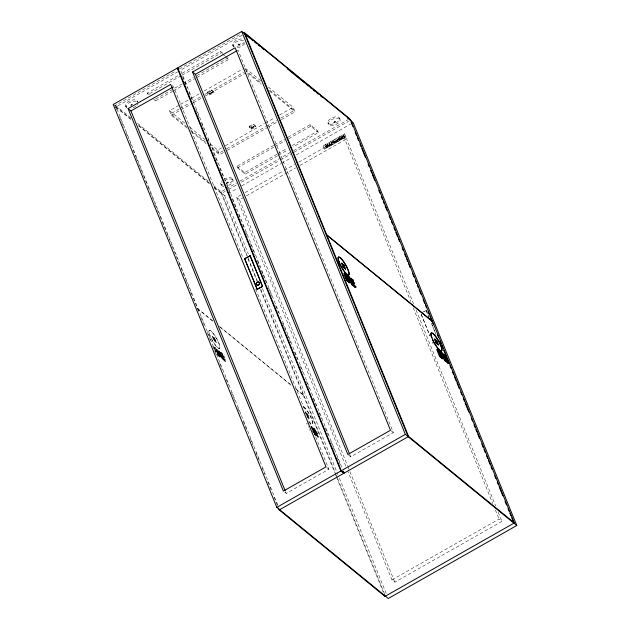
<?xml version="1.0" encoding="UTF-8"?>
<svg xmlns="http://www.w3.org/2000/svg" width="630" height="630" viewBox="0 0 630 630"><rect width="100%" height="100%" fill="white"/><g stroke="black" fill="none" stroke-linecap="round" stroke-linejoin="round"><path stroke-width="0.47" stroke-dasharray="3.15 2.36" d="M332.514 141.97C332.278 143.175 334.798 142.537 333.719 141.569L332.593 141.868M343.634 136.253L341.625 136.419L343.941 136.497L343.311 135.458L343.704 135.23L344.712 137.214L343.815 136.726L343.066 138.151L342.255 138.19L343.736 136.497L346.618 138.915L413.548 303.747M342.255 138.19L343.161 136.497L342.555 138.435M327.458 146.113L326.104 147.058L327.049 145.144L325.072 145.916L325.513 146.42L326.899 145.601L325.702 147.215L326.986 147.318A3.67 3.087 -50.7 0 0 327.899 146.632L327.458 146.113L327.899 146.632M327.781 146.341C322.702 149.916 328.907 143.223 325.182 146.191M325.513 146.42C328.813 143.301 326.316 147.278 326.686 147.073A3.67 3.087 -50.7 0 0 327.6 146.388M339.137 138.757C339.475 141.758 336.869 138.175 339.444 139.002L339.515 139.947L338.302 139.907M277.822 505.15L115.455 105.289L175.88 70.969M179.29 69.04L241.416 33.752M116.755 109.801L115.644 107.069L177.558 71.907M242.03 35.288L180.55 70.206L342.295 468.531M181.156 75.726L147.94 94.587L147.318 93.059L178.833 75.159M182.235 73.222L220.571 51.455L224.075 54.322M182.007 75.238L221.193 52.983L220.571 51.455M182.29 83.892L155.035 99.367L155.657 100.902L172.691 91.224M183.141 83.404L193.363 77.6M196.773 75.663L228.288 57.763L228.91 59.299L195.694 78.167M173.541 90.744L182.913 85.42M183.763 84.94L194.835 78.648M187.22 128.197L171.399 115.259L169.533 110.667L179.7 104.887M180.542 104.407L188.173 100.083M191.559 98.154L200.033 93.342M204.27 90.941L244.086 68.323M207.207 92.2L211.491 89.767L213.601 91.5L214.019 92.516L209.735 94.949L207.207 92.2L209.735 94.949M179.251 108.911L170.777 113.723L186.598 126.662M180.093 108.431L189.41 103.139M192.804 101.217L200.427 96.886M204.663 94.484L243.629 72.348M207.616 93.224L211.9 90.791L214.019 92.516M171.399 115.259L192.575 103.226M193.426 102.745L201.891 97.933M205.286 96.012L245.944 72.915M209.317 93.933L213.601 91.5M209.703 93.862C216.87 90.712 207.64 94.004 209.924 94.043M249.078 126.441L253.362 124.008L255.473 125.732L255.89 126.756L251.606 129.189L249.078 126.441L251.606 129.189M249.488 127.457L253.772 125.023L255.89 126.756M251.409 127.693L253.866 126.291L254.26 126.882C253.512 128.591 250.582 127.457 251.795 128.284M251.189 128.166L255.473 125.732M251.575 128.103L254.26 126.882M210.215 143.931L217.752 150.09L221.988 147.688M225.375 145.758L264.34 123.63M265.191 123.149L274.507 117.857M279.594 114.967L293.147 107.273L295.013 111.864L281.452 119.558M223.225 150.743L218.996 153.153L210.703 146.373M226.619 148.822L265.584 126.693M266.435 126.213L276.601 120.432M280.83 118.03L294.391 110.329L269.53 90.003M212.082 148.522L219.61 154.681L223.847 152.279M227.241 150.349L267.9 127.26M268.75 126.78L277.224 121.968M277.586 155.752L245.212 174.132L237.494 167.824L236.872 166.288L273.499 145.491M274.357 145.002L284.579 139.198M287.981 137.269L310.133 124.685L317.851 131.001L318.473 132.528L292.918 147.042M237.494 167.824L274.121 147.018M274.979 146.538L285.201 140.734M288.603 138.797L310.748 126.221L318.473 132.528M236.872 166.288L244.598 172.604L276.964 154.224M277.814 153.736L287.185 148.412M292.296 145.514L317.851 131.001M278.436 155.271L287.808 149.948M213.586 185.535L221.193 191.756L225.445 189.339M226.296 188.85L236.51 183.054M239.92 181.117L290.131 152.602M293.533 150.665L348.004 119.731M214.539 187.929L221.382 193.528L225.217 191.355M228.619 189.417L237.132 184.582M241.392 182.164L279.689 160.414M280.539 159.933L290.753 154.13M294.155 152.2L348.626 121.267M214.208 187.063L224.666 195.623L227.225 194.166M228.076 193.686L237.439 188.37M241.692 185.952L280.838 163.721M281.697 163.233L291.052 157.917M296.163 155.019L350.634 124.079M323.127 145.979L344.657 133.899L323.127 145.979L324.474 149.129L345.894 136.962L344.547 133.812M329.498 143.301L329.797 143.546C331.876 145.601 327.261 147.609 327.356 144.522L328.049 144.538C328.159 147.538 331.372 144.664 329.498 143.301L329.104 143.53C330.994 144.963 327.568 146.955 327.75 144.294M331.711 143.923L331.089 142.396L331.482 142.175L332.49 144.152L330.774 145.128L330.388 144.679L332.01 144.175L330.388 144.679M333.727 140.899C331.325 141.151 332.136 144.136 334.081 142.459L334.341 143.105L334.735 142.884L333.727 140.899L334.735 142.884M339.066 138.569L339.176 137.71L340.216 139.765L339.515 139.671A1.748 1.473 -50.7 0 1 338.987 140.088L338.089 140.23L337.719 139.6L339.066 138.569L338.034 140.002L339.294 140.34A1.748 1.473 -50.7 0 0 339.814 139.923L339.861 139.97M338.798 137.923L339.475 137.954M327.356 144.522L328.049 144.538M329.104 143.53L329.797 143.546M331.089 142.396L331.789 142.419M334.026 141.144L332.561 142.112L332.435 142.829M343.311 135.458L344.004 135.481M335.829 140.238L336.507 140.269L337.034 141.577L336.357 141.537L335.963 140.569L335.325 140.742L335.286 142.569L334.609 141.356L335.144 140.584L336.192 140.632L334.979 141.246L335.286 142.569M336.751 139.718L337.428 139.75L337.585 141.262L336.751 139.718L337.585 141.262M333.719 141.569L332.766 142.411L333.443 142.404M341.57 137.285L341.893 137.521C339.531 138.891 341.775 137.466 342.366 138.285C341.901 139.474 339.877 139.033 341.791 138.458C342.381 136.497 338.617 138.009 340.436 139.222L341.05 139.12M334.081 142.459L333.695 142.018L332.585 142.38M345.752 466.05L236.667 197.411L240.92 194.993M245.164 192.583L283.413 170.856M284.264 170.376L294.47 164.58M298.714 162.17L343.767 136.584M330.474 144.884L332.49 144.152M333.774 142.215L334.042 142.86L334.435 142.632M336.357 141.537L337.034 141.577M337.278 141.018L337.956 141.049M340.216 139.765L339.515 139.671M340.436 139.222L341.106 139.262M344.712 137.214L344.319 137.435M236.667 197.411L239.526 199.741L242.92 197.812M246.322 195.883L295.62 167.879M299.872 165.47L346.618 138.915M198.639 311.44L197.529 308.708L197.954 308.464M212.452 336.593L214.775 338.2L216.224 342.405L214.105 340.673L212.452 336.593L214.562 338.318L216.224 342.405M213.814 338.389L214.46 338.318L215.287 340.357C213.625 341.342 213.35 335.317 214.854 340.602M214.027 338.562L214.46 338.318M214.105 340.673L216.436 342.279M214.649 340.428L215.287 340.357M214.586 347.083L213.822 347.516L216.24 349.493L219.035 356.391L219.799 355.958L216.996 349.059L214.586 347.083L216.814 349.453L217.586 351.351L216.822 351.776L215.05 350.335L215.814 349.902L217.586 351.351M214.917 347.902L214.153 348.335L216.059 349.886L216.822 351.776M216.24 349.493L216.996 349.059M216.059 349.886L216.814 349.453M215.05 350.335L215.381 351.146L216.145 350.713L217.917 352.162L218.957 354.729L218.193 355.155L216.295 353.603L217.059 353.17L218.957 354.729M220.272 355.06L220.705 356.706L219.949 357.139L217.901 350.855L218.665 350.422L223.406 358.903L222.642 359.336L222.122 358.919L220.988 356.698L219.516 355.493L220.272 355.06L221.752 356.265L223.406 358.903M217.901 350.855L218.539 351.375L219.295 350.941M215.381 351.146L217.153 352.595L217.917 352.162M221.98 354.942L224.083 357.202L225.123 359.769L224.359 360.202L223.319 357.635L221.217 355.375L222.989 356.816L223.744 356.391L221.98 354.942L220.532 355.8L219.334 354.832L218.61 352.06L219.374 351.627L221.287 355.367L220.098 354.399L219.374 351.627M219.799 355.958L217.389 353.989L216.625 354.422L219.035 356.391M222.989 356.816L222.217 354.926L219.988 352.556L220.752 352.131L223.162 354.099L225.965 360.998L225.201 361.431L222.792 359.462L222.461 358.643L223.217 358.21L225.123 359.769M220.319 353.375L221.083 352.942L222.981 354.493L223.744 356.391M219.334 354.832L220.098 354.399M219.988 352.556L222.398 354.532L223.162 354.099M222.217 354.926L222.981 354.493M219.405 356.69L220.169 356.257L220.705 356.706M221.547 356.186L222.311 355.753M220.988 356.698L221.752 356.265M223.319 357.635L224.083 357.202M222.122 358.919L222.886 358.486M222.792 359.462L223.548 359.029L225.965 360.998M421.502 312.889L426.093 310.283L428.857 316.764M424.006 311.763L426.297 310.456M295.494 388.545L303.101 394.766L303.526 394.522M296.415 389.576L303.266 395.175L303.691 394.931M307.086 414.06L306.652 414.304L307.692 416.517L308.125 416.272L307.086 414.06L308.125 416.272M306.865 414.477L307.613 414.115L309.275 418.194L306.944 416.587M307.912 416.099L307.692 416.517M307.424 422.998L306.66 423.431L306.991 424.25M308.22 427.061L308.983 426.628M310.74 426.77L311.503 426.337L312.134 426.856L316.236 434.818L315.48 435.251L314.961 434.826L313.827 432.613L314.591 432.18L316.236 434.818M313.582 428.038L315.819 430.408L316.583 432.298L315.827 432.731L315.055 430.841L312.827 428.471L313.582 428.038L316 430.014L318.804 436.913L318.04 437.346L315.291 434.558L316.055 434.125L317.961 435.676L317.197 436.11L315.291 434.558M313.157 429.29L313.913 428.857M312.354 431.408L313.11 430.975L314.591 432.18M312.827 428.471L315.236 430.447L316 430.014M316.583 432.298L314.811 430.857L313.37 431.715L311.834 428.723M315.055 430.841L315.819 430.408M315.827 432.731L314.055 431.282L314.386 432.101L315.15 431.668L316.914 433.117L317.961 435.676M314.386 432.101L316.158 433.55L316.914 433.117M314.961 434.826L315.724 434.393M315.63 435.377L316.386 434.944L318.804 436.913M284.807 492.251L286.233 493.416L328.86 469.208L255.646 288.902M348.563 455.049L350.705 456.797L393.333 432.59L238.03 50.124M391.97 579.876L499.07 519.057L501.929 521.388L394.829 582.215L391.97 579.876L347.973 471.508M340.531 138.332L341.956 138.293L340.98 138.939L340.531 138.332L340.98 138.939M340.83 138.576L341.901 138.222M341.893 137.521L340.397 138.222L340.736 139.474M332.9 142.656L332.136 142.585M336.656 141.789L336.262 140.813L335.625 140.986L335.664 142.356M340.68 138.695L341.602 137.978M339.444 139.002L338.499 139.435L338.601 140.151M341.625 136.419L343.161 136.497M341.925 136.663L343.46 136.741M327.986 145.876L329.868 145.073L329.403 143.774M345.894 136.962L324.474 149.129M260.749 80.782L244.928 67.843L246.173 70.907L261.237 83.223M268.286 86.94L293.147 107.273M247.551 73.056L261.111 84.144M269.396 90.917L295.013 111.864M222.595 54.133L224.697 55.857M225.398 56.424L228.91 59.299M172.124 85.57L173.557 86.735L243.07 257.938M169.533 110.667L185.354 123.598M189.874 127.299L204.939 139.616M147.318 93.059L149.42 94.784M153.555 99.178L155.657 100.902M190.362 129.741L205.427 142.065M191.74 131.89L206.049 143.593M115.455 105.289L130.67 117.731M137.513 123.33L209.018 181.802M113.219 104.486L115.361 106.242M116.078 106.824L130.528 118.645M138.899 125.48L209.64 183.33M115.644 107.069L131.623 120.125M138.466 125.724L209.215 183.574M391.191 430.841L393.333 432.59M212.578 320.741L197.363 308.306L192.922 297.376M219.421 326.34L291.69 385.434M197.529 308.708L213.499 321.773M220.35 327.372L291.091 385.221M307.613 414.115L305.503 412.382L306.826 415.65M307.164 416.469L309.275 418.194M222.461 358.643L224.359 360.202M326.718 467.46L328.86 469.208M328.285 146.121L327.655 144.766M311.377 427.29L315.48 435.251M218.539 351.375L222.642 359.336M218.61 352.06L220.532 355.8M432.148 324.867L436.173 334.766M426.093 310.283L428.652 316.591M431.211 322.891L435.96 334.593M421.312 314.401L430.085 336.01M421.1 314.228L429.873 335.837M432.432 342.137L433.164 343.941M339.57 118.149L340.106 119.472A6.324 3.103 -22.1 0 1 332.333 125.528A6.324 3.103 -22.1 0 1 330.309 120.55A6.324 3.103 -22.1 0 1 340.106 119.472M416.139 310.118L495.637 505.906M498.228 512.284L501.929 521.388M343.704 135.23L344.413 136.97M343.618 135.702L343.941 136.497M343.736 136.497L410.697 301.408M413.28 307.786L492.786 503.575M495.369 509.946L499.07 519.057M339.176 137.71L339.909 139.521M339.105 138.167L339.365 138.813M337.129 139.506L337.656 140.805M336.207 140.025L336.735 141.325M327.86 122.905L328.395 124.228M333.412 141.317L333.695 142.018M331.482 142.175L332.191 143.908M331.396 142.64L332.01 144.175M310.133 124.685L310.748 126.221M240.085 43.635A1.071 0.528 -22.1 0 1 238.762 44.659A1.071 0.528 -22.1 0 1 238.416 43.816A1.071 0.528 -22.1 0 1 240.085 43.635L240.164 43.832A1.071 0.528 -22.1 0 1 238.841 44.864A1.071 0.528 -22.1 0 1 238.502 44.021A1.071 0.528 -22.1 0 1 240.164 43.832M232.691 45.084L233.234 46.415M253.362 124.008L253.772 125.023M253.866 126.291L254.032 126.701M211.491 89.767L211.9 90.791M212.389 92.641L211.995 92.051L212.16 92.46M244.598 172.604L245.212 174.132M349.965 454.978L350.705 456.797M232.47 178.967L233.013 180.298A6.324 3.103 -22.1 0 1 226.768 186.071M239.526 199.741L347.5 465.649M347.862 466.562L394.829 582.215M217.752 150.09L219.61 154.681M182.708 76.829L187.149 87.767M189 92.326L191.961 99.619M196.032 109.644L198.993 116.936M201.584 123.315L204.175 129.701M207.876 138.813L210.837 146.105M213.428 152.484L217.87 163.422M219.72 167.982L223.052 176.187M226.753 185.299L229.714 192.591M232.305 198.97L236.746 209.908M238.597 214.468L241.188 220.846M242.668 224.493L243.779 227.225M245.629 231.785L247.85 237.25M250.441 243.637L254.882 254.575M257.473 260.954L260.064 267.333M261.544 270.979L262.655 273.711M263.025 274.625L266.726 283.736M268.577 288.296L271.908 296.502M275.609 305.613L278.57 312.905M282.642 322.938L285.603 330.222M287.453 334.782L290.784 342.988M294.486 352.099L297.447 359.391M300.037 365.778L302.628 372.157M306.33 381.268L309.291 388.56M313.362 398.585L316.323 405.877M318.914 412.264L321.505 418.643M325.206 427.754L328.167 435.047M330.758 441.425L335.199 452.364M337.05 456.923L340.011 464.216M220.76 183.724L221.295 185.055M224.666 195.623L248.354 253.953M262.419 288.595L337.924 474.54M339.405 478.186L386.781 594.854M221.193 191.756L247.692 257.024M248.062 257.938L257.308 280.697M260.639 288.894L335.861 474.146M336.231 475.059L337.341 477.792M337.711 478.705L385.04 595.255M221.382 193.528L246.527 255.449M248.007 259.087L256.882 280.941M260.576 290.052L303.101 394.766M303.266 395.175L334.695 472.571M335.065 473.484L336.176 476.217M336.538 477.123L383.127 591.853M315.236 430.447L318.04 437.346M316.158 433.55L317.197 436.11M314.811 430.857L315.15 431.668M316.055 434.125L316.386 434.944M309.062 418.312L307.401 414.233L305.29 412.508L306.613 415.769M309.133 429.518L309.464 430.337M137.309 101.154L137.844 102.485M130.993 105.265L131.079 105.47A1.071 0.528 -22.1 0 1 132.402 104.438M285.492 491.597L286.233 493.416M125.598 105.911L126.134 107.234M222.398 354.532L225.201 361.431M220.752 352.131L221.083 352.942M223.217 358.21L223.548 359.029M214.247 338.145L215.074 340.184M212.664 336.467L214.326 340.554M217.153 352.595L218.193 355.155M215.814 349.902L216.145 350.713M217.059 353.17L217.389 353.989M119.716 117.085L124.149 128.008M126 132.56L128.591 138.939M130.071 142.577L131.174 145.31M133.024 149.861L135.986 157.146M136.356 158.059L138.206 162.611M138.569 163.524L143.01 174.447M143.38 175.361L147.814 186.283M148.184 187.197L150.035 191.748M150.405 192.662L154.838 203.584M155.208 204.498L159.65 215.421M160.02 216.334L161.863 220.886M162.233 221.799L166.674 232.722M167.044 233.636L168.887 238.187M169.257 239.101L171.478 244.566M171.848 245.472L173.699 250.023M174.069 250.937L178.503 261.859M178.873 262.773L180.723 267.325M181.094 268.238L185.527 279.161M185.897 280.074L187.748 284.626M188.118 285.54L190.339 291.005M190.709 291.911L192.552 296.462M200.852 316.906L204.183 325.104M207.144 332.388L210.467 340.578M212.688 346.043L216.751 356.06M219.713 363.345L222.303 369.716M225.997 378.827L228.588 385.198M231.541 392.482L234.872 400.68M237.833 407.964L240.416 414.335M243.377 421.62L246.7 429.817M250.401 438.921L252.992 445.3M255.945 452.584L259.276 460.774M262.23 468.058L264.82 474.437M267.781 481.722L271.475 490.825M274.066 497.196L277.389 505.394M313.11 430.975L313.543 432.621M219.516 355.493L219.949 357.139M311.503 426.337L313.008 432.172M218.665 350.422L220.169 356.257M303.353 406.728A10.364 2.339 60.4 0 1 311.606 419.202A10.364 2.339 60.4 0 1 309.834 423.108M308.708 421.47A10.364 2.339 60.4 0 0 312.519 421.084A10.364 2.339 60.4 0 0 304.723 407.594L303.565 406.602A10.364 2.339 60.4 0 0 302.676 406.208M223.973 179.188A6.324 3.103 -22.1 0 1 232.273 178.613A6.324 3.103 -22.1 0 1 227.784 184.228M223.296 185.062A6.324 3.103 -22.1 0 1 221.65 180.999M224.508 180.511A6.324 3.103 -22.1 0 1 233.013 180.298M223.839 186.393A6.324 3.103 -22.1 0 1 222.185 182.322M226.477 183.472A1.071 0.528 -22.1 0 1 226.871 182.472A1.071 0.528 -22.1 0 1 228.249 182.566A1.071 0.528 -22.1 0 1 226.91 183.503M137.647 104.241A6.324 3.103 -22.1 0 1 136.954 105.21M135.93 106.163A6.324 3.103 -22.1 0 1 133.158 107.738M126.638 107.903A6.324 3.103 -22.1 0 1 129.347 102.698A6.324 3.103 -22.1 0 1 137.348 101.816M126.961 107.029A6.324 3.103 -22.1 0 1 129.528 100.997A6.324 3.103 -22.1 0 1 137.411 101.981M131.426 105.493A1.071 0.528 -22.1 0 1 131.079 104.879A1.071 0.528 -22.1 0 1 132.316 104.234M244.747 43.415A6.324 3.103 -22.1 0 1 237.171 47.715M233.73 47.077A6.324 3.103 -22.1 0 1 236.447 41.871A6.324 3.103 -22.1 0 1 244.44 40.997M244.204 42.084A6.324 3.103 -22.1 0 1 235.675 46.439A6.324 3.103 -22.1 0 1 233.887 42.037A6.324 3.103 -22.1 0 1 243.038 39.21M314.126 431.282L312.937 430.306L312.212 427.542L314.126 431.282M211.893 331.679L210.735 330.695A10.364 2.339 60.4 0 0 209.727 334.538L210.577 336.696A10.364 2.339 60.4 0 0 218.011 347.791A10.364 2.339 60.4 0 0 219.122 343.523A10.364 2.339 60.4 0 0 211.893 331.679M209.514 334.664A10.364 2.339 60.4 0 0 219.051 348.579A10.364 2.339 60.4 0 0 214.444 335.255A10.364 2.339 60.4 0 0 209.514 334.664M330.396 124.236A6.324 3.103 -22.1 0 0 339.672 118.976A6.324 3.103 -22.1 0 0 331.073 118.361A6.324 3.103 -22.1 0 0 330.396 124.236M333.687 122.48A1.071 0.528 -22.1 0 0 335.262 121.59A1.071 0.528 -22.1 0 0 333.805 121.488A1.071 0.528 -22.1 0 0 333.687 122.48M333.774 122.685A1.071 0.528 -22.1 0 0 335.349 121.795A1.071 0.528 -22.1 0 0 333.884 121.684A1.071 0.528 -22.1 0 0 333.774 122.685M226.587 183.306A1.071 0.528 -22.1 0 0 228.17 182.409A1.071 0.528 -22.1 0 0 226.706 182.306A1.071 0.528 -22.1 0 0 226.587 183.306"/><path stroke-width="0.94" d="M178.692 69.284L177.266 68.119L113.219 104.486L276.814 507.37L388.261 598.5L516.781 525.514L353.186 122.629L347.287 117.81M246.117 35.075L241.739 31.5L177.691 67.875L341.287 470.752L344.145 473.091L343.405 471.264M244.59 33.831L245.023 33.595L350.76 120.054L432.471 321.292L432.046 321.536L429.825 316.071M128.071 108.612L170.698 84.404L326.001 466.877L283.382 491.085L128.071 108.612L130.93 110.943L285.122 490.683M192.544 71.993L235.171 47.785L390.474 430.259L347.855 454.466L192.544 71.993L195.402 74.332L349.595 454.065M130.93 110.943L172.699 87.224M195.402 74.332L237.171 50.605M244.605 258.639L250.173 255.772L262.6 286.382L257.245 289.422L244.605 258.639L257.245 289.422M244.818 258.812L250.173 255.772M326.308 235.069L326.734 234.825L432.471 321.292M326.474 235.478L326.899 235.234L432.637 321.694L514.356 522.931L384.977 596.405L279.24 509.946L278.499 508.126M257.032 289.249L262.6 286.382M341.61 263.238L343.941 264.844L345.382 269.049L343.271 267.317L341.61 263.238L343.72 264.962L345.382 269.049M342.759 265.159C344.421 264.175 344.697 270.199 343.192 264.915M343.271 267.317L345.594 268.923M345.342 275.286L346.61 276.326L347.374 275.893L344.626 273.105L343.862 273.538L346.665 280.437L349.083 282.413L349.847 281.98L347.61 279.61L346.571 277.043L345.807 277.476L346.846 280.043L349.083 282.413M351.556 282.09L350.075 280.878L350.508 282.524L349.745 282.957L349.233 282.531L347.728 276.696L348.492 276.263L349.122 276.783L353.225 284.744L352.469 285.177L351.926 284.736L350.792 282.524L351.556 282.09L353.225 284.744M349.122 276.783L348.358 277.216L347.728 276.696M347.248 278.113L348.012 277.68L348.343 278.491L347.579 278.925L345.807 277.476M346.665 280.437L347.429 280.003L349.847 281.98M353.202 280.114L352.446 280.547L352.776 281.366L353.54 280.933L353.202 280.114L350.792 278.145L350.028 278.578L352.832 285.477L355.249 287.453L356.005 287.02L353.776 284.65L352.737 282.082L354.509 283.531L353.745 283.965M349.138 280.649L349.902 280.216L351.091 281.185L349.177 277.444L349.902 280.216M349.233 282.531L349.989 282.098L350.508 282.524M351.642 281.704L352.406 281.271L354.509 283.531M353.414 283.154L354.178 282.72M351.926 284.736L352.682 284.303M353.013 285.083L353.776 284.65M352.832 285.477L353.595 285.043L356.005 287.02M434.661 339.027L436.11 343.232L438.433 344.838L436.779 340.759L434.661 339.027L436.322 343.114L438.433 344.838M436.236 341.003L435.598 341.074L436.236 341.003L437.07 343.043L436.637 343.287M438.181 351.201L439.449 352.241L440.212 351.808L437.464 349.02L436.7 349.453L439.504 356.352L441.921 358.328L442.677 357.895L440.449 355.525L439.409 352.957L441.181 354.406L440.417 354.84L439.236 353.871M439.118 351.422L439.882 350.989M444.394 358.005L442.914 356.793L443.347 358.439L442.583 358.872L442.071 358.446L440.567 352.611L441.331 352.178L441.961 352.698L446.064 360.659L445.3 361.092L444.764 360.651L443.63 358.431L444.394 358.005L446.064 360.659M441.961 352.698L441.197 353.123L440.567 352.611M440.449 355.525L439.685 355.958L441.921 358.328M439.504 356.352L440.268 355.918L442.677 357.895M444.347 356.241L445.615 357.281L446.371 356.848L443.63 354.06L442.866 354.493L444.268 357.942M441.591 357.509L442.347 357.076M445.284 356.462L446.04 356.029M442.071 358.446L442.827 358.013L443.347 358.439M447.347 359.447L445.575 357.998L444.812 358.431L446.583 359.88L447.347 359.447L445.245 357.186L444.473 355.296L446.371 356.848M444.764 360.651L445.52 360.218M446.434 360.959L445.67 361.392L448.08 363.368L448.844 362.935L446.434 360.959L443.63 354.06M276.814 507.37L340.861 470.996L343.712 473.327L342.972 471.508M341.287 470.752L405.334 434.377L516.781 525.514M279.24 509.946L408.618 436.472L514.356 522.931M247.637 36.319L252.961 40.674M254.481 41.919L256.764 43.785M258.284 45.029L259.804 46.273M262.088 48.14L263.608 49.384M287.193 68.67L304.692 82.971M306.211 84.215L308.495 86.082M310.015 87.326L311.535 88.57M313.055 89.814L315.339 91.681M316.858 92.925L318.378 94.169M320.662 96.036L322.182 97.28M437.07 343.043L436.031 340.83M347.374 275.893L345.468 274.341L346.24 276.231L348.012 277.68M353.54 280.933L351.635 279.381L352.406 281.271M440.212 351.808L438.307 350.256L439.078 352.146L441.181 354.406M346.571 277.043L348.343 278.491M448.513 362.116L446.615 360.565L445.575 357.998M353.65 285.603L355.249 287.453M444.071 358.698L445.3 361.092M350.823 281.988L352.469 285.177M348.414 277.877L350.327 281.618M350.327 120.298L349.713 118.763L243.975 32.303L408.185 436.716M351.067 122.118L352.918 126.669M355.139 132.135L356.619 135.773M357.36 137.6L358.462 140.332M359.943 143.971L361.053 146.703M361.793 148.522L365.487 157.634M368.077 164.005L369.188 166.737M370.668 170.376L371.779 173.108M372.519 174.927L374.732 180.393M378.803 190.41L379.914 193.142M381.386 196.788L382.497 199.513M383.237 201.34L384.347 204.073M385.087 205.892L386.938 210.444M389.151 215.909L390.632 219.547M391.372 221.366L392.482 224.099M393.963 227.745L395.073 230.478M395.813 232.297L397.656 236.848M398.396 238.668L399.507 241.4M402.098 247.779L403.208 250.512M404.68 254.15L405.791 256.882M406.531 258.702L407.641 261.434M408.382 263.253L410.232 267.805M412.445 273.27L413.926 276.916M415.406 280.555L416.517 283.287M417.257 285.106L418.367 287.839M419.1 289.666L420.95 294.218M423.171 299.675L424.651 303.321M425.392 305.141L426.502 307.873M427.975 311.519L429.085 314.252M432.582 322.851L433.322 324.67M437.385 334.688L438.496 337.42M439.976 341.066L441.087 343.791M441.827 345.618L442.929 348.351M443.67 350.17L445.52 354.721M447.741 360.187L449.222 363.825M449.962 365.652L451.064 368.377M452.545 372.023L453.655 374.755M454.395 376.575L456.246 381.126M456.986 382.945L459.199 388.411M460.68 392.057L461.79 394.789M463.27 398.428L464.381 401.16M465.121 402.98L468.815 412.091M471.405 418.462L472.516 421.194M473.988 424.833L475.099 427.565M475.839 429.384L476.949 432.117M477.69 433.944L479.54 438.496M481.753 443.961L483.234 447.599M483.974 449.418L485.084 452.151M486.565 455.797L487.675 458.53M488.408 460.349L490.258 464.901M490.998 466.72L492.109 469.452M494.7 475.831L495.81 478.556M497.283 482.202L498.393 484.935M499.133 486.754L502.834 495.857M505.047 501.322L506.528 504.969M508.008 508.607L509.119 511.34M509.859 513.159L510.969 515.891M511.702 517.71L513.552 522.27M447.749 362.549L448.08 363.368M446.253 359.061L446.583 359.88M436.889 341.696L438.22 344.964M440.087 354.021L440.417 354.84M437.464 349.02L440.268 355.918M350.792 278.145L353.595 285.043M341.822 263.12L343.484 267.199M346.279 275.507L346.61 276.326M344.626 273.105L347.429 280.003M344.712 274.774L345.476 276.664M245.023 33.595L326.734 234.825M326.899 235.234L408.618 436.472M241.739 31.5L405.334 434.377M177.266 68.119L340.861 470.996M249.96 255.599L262.387 286.209M384.237 594.586L384.977 596.405M441.496 354.714L441.976 356.564M441.331 352.178L442.827 358.013M348.492 276.263L349.989 282.098M258.702 282.035A1.772 1.488 -50.7 0 1 259.466 284.193A1.772 1.488 -50.7 0 1 257.158 285.169A1.772 1.488 -50.7 0 1 256.804 282.839M257.103 282.492A1.772 1.488 -50.7 0 1 257.883 282.051M347.539 274.971A10.364 2.339 60.4 0 1 346.437 274.113M345.13 272.703A10.364 2.339 60.4 0 1 338.838 261.773A10.364 2.339 60.4 0 1 339.452 257.316L340.554 258.174A10.364 2.339 60.4 0 1 347.232 268.309L348.154 270.514A10.364 2.339 60.4 0 1 348.374 275.231M433.771 342.255A10.364 2.339 60.4 0 0 440.378 350.886A10.364 2.339 60.4 0 0 440.992 346.429L440.071 344.216A10.364 2.339 60.4 0 0 433.393 334.089L432.29 333.231A10.364 2.339 60.4 0 0 431.077 335.774M433.361 341.46A10.364 2.339 60.4 0 1 432.597 339.893M431.676 337.68A10.364 2.339 60.4 0 1 431.235 336.365M443.93 357.1L442.74 356.131L442.016 353.359L443.93 357.1M258.017 285.075A1.772 1.488 -50.7 0 0 259.143 282.287A1.772 1.488 -50.7 0 0 256.371 283.067A1.772 1.488 -50.7 0 0 258.017 285.075M339.05 261.647A10.364 2.339 60.4 0 0 348.587 275.105A10.364 2.339 60.4 0 0 343.492 261.308A10.364 2.339 60.4 0 0 339.05 261.647M431.889 337.562A10.364 2.339 60.4 0 0 441.425 351.02A10.364 2.339 60.4 0 0 436.33 337.223A10.364 2.339 60.4 0 0 431.889 337.562"/></g></svg>
